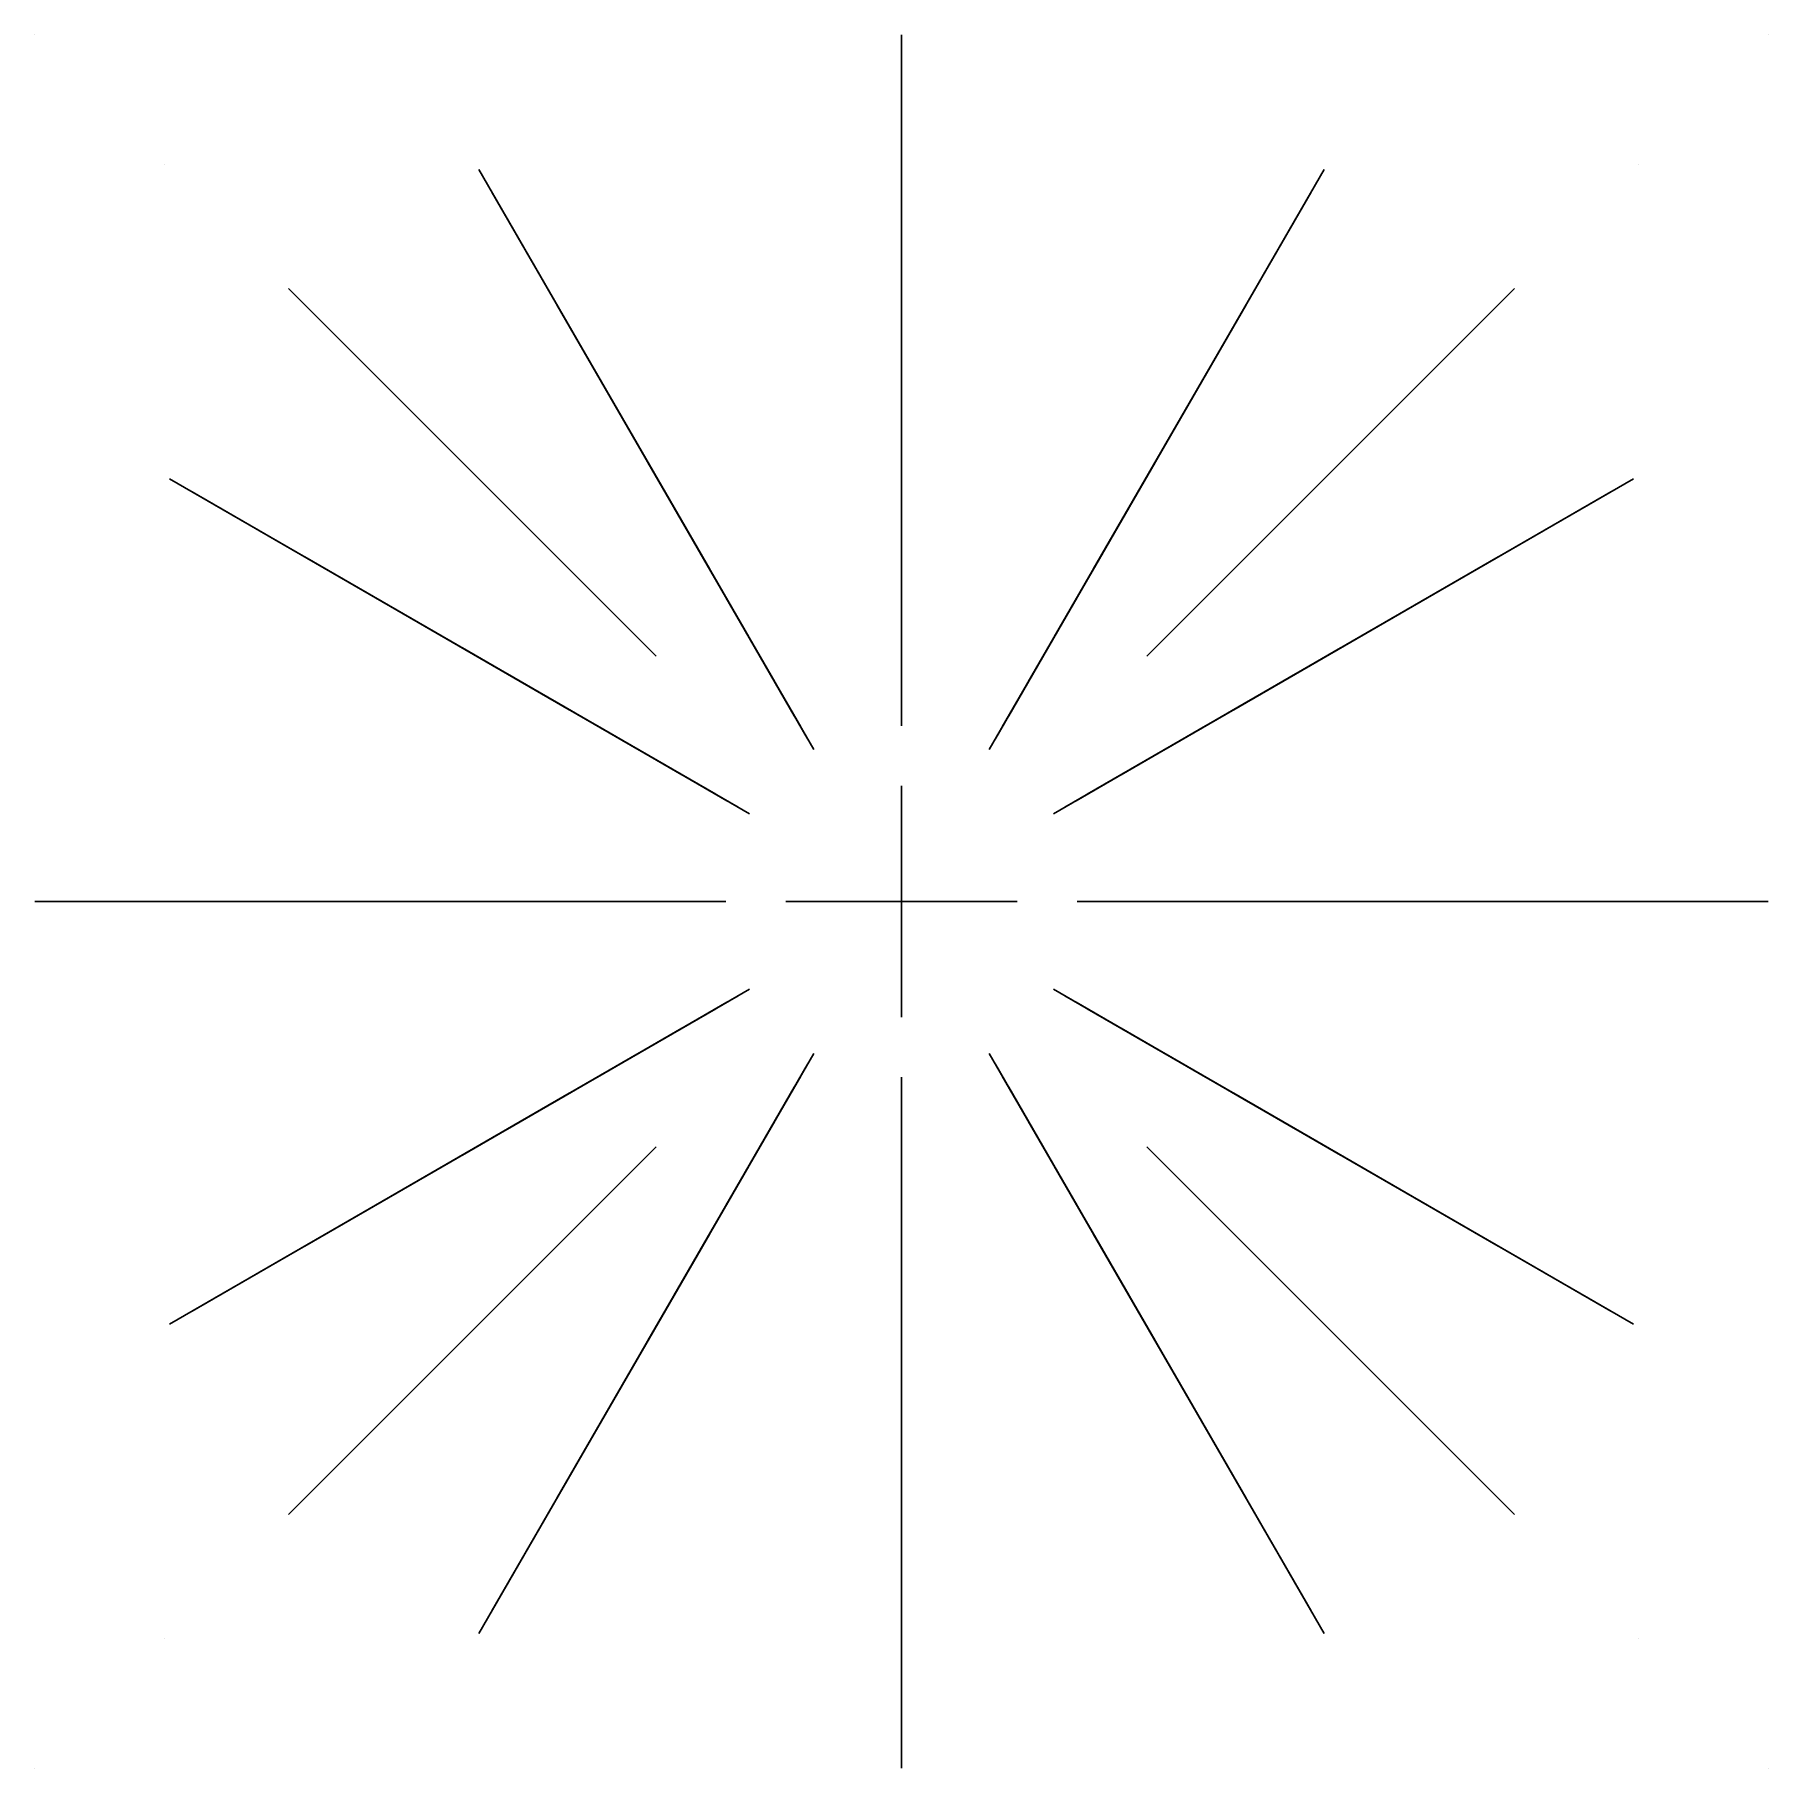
# Model space of a CAD drawing. Header units: metres. Extents: x -75000 to 75000, y -75000 to 75000.
import ezdxf

# ---------------------------------------------------------------- set-up
doc = ezdxf.new("R2010")
doc.units = ezdxf.units.M

msp = doc.modelspace()

# ---------------------------------------------------------------- linework, layer by layer
at = {"color": 5}
for p, q in [((-75000, 75000), (-75000, 75000, 172500)), ((0, 75000), (0, 30000, 828000)), ((0, 75000), (0, 75000, 172500)), ((75000, 75000), (75000, 75000, 172500)), ((-63750, 63750, 172500), (-63750, 63750, 345000)), ((0, 63750, 172500), (0, 63750, 345000)), ((63750, 63750, 172500), (63750, 63750, 345000)), ((-53033, 53033), (-21213, 21213, 828000)), ((-52500, 52500, 345000), (-52500, 52500, 517500)), ((0, 52500, 345000), (0, 52500, 517500)), ((53033, 53033), (21213, 21213, 828000)), ((52500, 52500, 345000), (52500, 52500, 517500)), ((-41250, 41250, 517500), (-41250, 41250, 690000)), ((0, 41250, 517500), (0, 41250, 690000)), ((41250, 41250, 517500), (41250, 41250, 690000)), ((-30000, 30000, 690000), (-30000, 30000, 828000)), ((0, 30000, 690000), (0, 30000, 828000)), ((30000, 30000, 690000), (30000, 30000, 828000)), ((-75000, 0), (-30000, 0, 828000)), ((-75000, 0), (-75000, 0, 172500)), ((-63750, 0, 172500), (-63750, 0, 345000)), ((-52500, 0, 345000), (-52500, 0, 517500)), ((-41250, 0, 517500), (-41250, 0, 690000)), ((-30000, 0, 690000), (-30000, 0, 828000)), ((75000, 0), (30000, 0, 828000)), ((30000, 0, 690000), (30000, 0, 828000)), ((41250, 0, 517500), (41250, 0, 690000)), ((52500, 0, 345000), (52500, 0, 517500)), ((63750, 0, 172500), (63750, 0, 345000)), ((75000, 0), (75000, 0, 172500)), ((-53033, -53033), (-21213, -21213, 828000)), ((53033, -53033), (21213, -21213, 828000)), ((-30000, -30000, 690000), (-30000, -30000, 828000)), ((0, -75000), (0, -30000, 828000)), ((0, -30000, 690000), (0, -30000, 828000)), ((30000, -30000, 690000), (30000, -30000, 828000)), ((-41250, -41250, 517500), (-41250, -41250, 690000)), ((0, -41250, 517500), (0, -41250, 690000)), ((41250, -41250, 517500), (41250, -41250, 690000)), ((-52500, -52500, 345000), (-52500, -52500, 517500)), ((0, -52500, 345000), (0, -52500, 517500)), ((52500, -52500, 345000), (52500, -52500, 517500)), ((-63750, -63750, 172500), (-63750, -63750, 345000)), ((0, -63750, 172500), (0, -63750, 345000)), ((63750, -63750, 172500), (63750, -63750, 345000)), ((-75000, -75000), (-75000, -75000, 172500)), ((0, -75000), (0, -75000, 172500)), ((75000, -75000), (75000, -75000, 172500))]:
    msp.add_line(p, q, dxfattribs=at)
at = {"color": 1}
for p, q in [((0, 36562, 34500), (0, 73125, 34500)), ((0, 35437, 75900), (0, 70875, 75900)), ((0, 34312, 117300), (0, 68625, 117300)), ((0, 33187, 158700), (0, 66375, 158700)), ((-18281, 31664, 34500), (-36563, 63328, 34500)), ((0, 32062, 200100), (0, 64125, 200100)), ((18281, 31664, 34500), (36562, 63328, 34500)), ((0, 30937, 241500), (0, 61875, 241500)), ((-17719, 30690, 75900), (-35438, 61380, 75900)), ((17719, 30690, 75900), (35437, 61380, 75900)), ((-17156, 29715, 117300), (-34313, 59431, 117300)), ((0, 29812, 282900), (0, 59625, 282900)), ((17156, 29715, 117300), (34312, 59431, 117300)), ((-16594, 28741, 158700), (-33188, 57482, 158700)), ((0, 28687, 324300), (0, 57375, 324300)), ((16594, 28741, 158700), (33187, 57482, 158700)), ((-16031, 27767, 200100), (-32063, 55534, 200100)), ((16031, 27767, 200100), (32062, 55534, 200100)), ((0, 27562, 365700), (0, 55125, 365700)), ((-15469, 26793, 241500), (-30938, 53585, 241500)), ((0, 26438, 407100), (0, 52875, 407100)), ((15469, 26793, 241500), (30937, 53585, 241500)), ((-14906, 25818, 282900), (-29813, 51637, 282900)), ((14906, 25818, 282900), (29812, 51637, 282900)), ((-14344, 24844, 324300), (-28688, 49688, 324300)), ((0, 25312, 448500), (0, 50625, 448500)), ((14344, 24844, 324300), (28687, 49688, 324300)), ((0, 24187, 489900), (0, 48375, 489900)), ((-13781, 23870, 365700), (-27563, 47740, 365700)), ((13781, 23870, 365700), (27562, 47740, 365700)), ((-13219, 22896, 407100), (-26438, 45791, 407100)), ((0, 23062, 531300), (0, 46125, 531300)), ((13219, 22896, 407100), (26438, 45791, 407100)), ((-12656, 21921, 448500), (-25313, 43843, 448500)), ((0, 21937, 572700), (0, 43875, 572700)), ((12656, 21921, 448500), (25312, 43843, 448500)), ((-12094, 20947, 489900), (-24188, 41894, 489900)), ((0, 20812, 614100), (0, 41625, 614100)), ((12094, 20947, 489900), (24187, 41894, 489900)), ((-11531, 19973, 531300), (-23063, 39945, 531300)), ((0, 19687, 655500), (0, 39375, 655500)), ((11531, 19973, 531300), (23062, 39945, 531300)), ((-10969, 18998, 572700), (-21938, 37997, 572700)), ((10969, 18998, 572700), (21937, 37997, 572700)), ((-31664, 18281, 34500), (-63328, 36562, 34500)), ((-10406, 18024, 614100), (-20813, 36048, 614100)), ((0, 18562, 696900), (0, 37125, 696900)), ((10406, 18024, 614100), (20812, 36048, 614100)), ((31664, 18281, 34500), (63328, 36562, 34500)), ((-30690, 17719, 75900), (-61380, 35437, 75900)), ((0, 17437, 738300), (0, 34875, 738300)), ((30690, 17719, 75900), (61380, 35437, 75900)), ((-29715, 17156, 117300), (-59431, 34312, 117300)), ((-28741, 16594, 158700), (-57482, 33187, 158700)), ((-9844, 17050, 655500), (-19688, 34100, 655500)), ((9844, 17050, 655500), (19687, 34100, 655500)), ((28741, 16594, 158700), (57482, 33187, 158700)), ((29715, 17156, 117300), (59431, 34312, 117300)), ((-27767, 16031, 200100), (-55534, 32062, 200100)), ((-9281, 16076, 696900), (-18563, 32151, 696900)), ((0, 16312, 779700), (0, 32625, 779700)), ((9281, 16076, 696900), (18562, 32151, 696900)), ((27767, 16031, 200100), (55534, 32062, 200100)), ((-26793, 15469, 241500), (-53585, 30937, 241500)), ((-8719, 15101, 738300), (-17438, 30203, 738300)), ((0, 15188, 821100), (0, 30375, 821100)), ((8719, 15101, 738300), (17437, 30203, 738300)), ((26793, 15469, 241500), (53585, 30937, 241500)), ((-25818, 14906, 282900), (-51637, 29812, 282900)), ((-24844, 14344, 324300), (-49688, 28687, 324300)), ((24844, 14344, 324300), (49688, 28687, 324300)), ((25818, 14906, 282900), (51637, 29812, 282900)), ((-23870, 13781, 365700), (-47740, 27562, 365700)), ((-8156, 14127, 779700), (-16313, 28254, 779700)), ((8156, 14127, 779700), (16312, 28254, 779700)), ((23870, 13781, 365700), (47740, 27562, 365700)), ((-22896, 13219, 407100), (-45791, 26438, 407100)), ((-7594, 13153, 821100), (-15188, 26306, 821100)), ((7594, 13153, 821100), (15188, 26306, 821100)), ((22896, 13219, 407100), (45791, 26438, 407100)), ((-21921, 12656, 448500), (-43843, 25312, 448500)), ((-20947, 12094, 489900), (-41894, 24187, 489900)), ((20947, 12094, 489900), (41894, 24187, 489900)), ((21921, 12656, 448500), (43843, 25312, 448500)), ((-19973, 11531, 531300), (-39945, 23062, 531300)), ((19973, 11531, 531300), (39945, 23062, 531300)), ((-18998, 10969, 572700), (-37997, 21937, 572700)), ((18998, 10969, 572700), (37997, 21937, 572700)), ((-18024, 10406, 614100), (-36048, 20812, 614100)), ((-17050, 9844, 655500), (-34100, 19687, 655500)), ((17050, 9844, 655500), (34100, 19687, 655500)), ((18024, 10406, 614100), (36048, 20812, 614100)), ((-16076, 9281, 696900), (-32151, 18562, 696900)), ((16076, 9281, 696900), (32151, 18562, 696900)), ((-15101, 8719, 738300), (-30203, 17437, 738300)), ((15101, 8719, 738300), (30203, 17437, 738300)), ((-14127, 8156, 779700), (-28254, 16312, 779700)), ((-13153, 7594, 821100), (-26306, 15188, 821100)), ((13153, 7594, 821100), (26306, 15188, 821100)), ((14127, 8156, 779700), (28254, 16312, 779700)), ((-36563, 0, 34500), (-73125, 0, 34500)), ((-35438, 0, 75900), (-70875, 0, 75900)), ((-34313, 0, 117300), (-68625, 0, 117300)), ((-33188, 0, 158700), (-66375, 0, 158700)), ((-32063, 0, 200100), (-64125, 0, 200100)), ((-30938, 0, 241500), (-61875, 0, 241500)), ((-29813, 0, 282900), (-59625, 0, 282900)), ((-28688, 0, 324300), (-57375, 0, 324300)), ((-27563, 0, 365700), (-55125, 0, 365700)), ((-26438, 0, 407100), (-52875, 0, 407100)), ((-25313, 0, 448500), (-50625, 0, 448500)), ((-24188, 0, 489900), (-48375, 0, 489900)), ((-23063, 0, 531300), (-46125, 0, 531300)), ((-21938, 0, 572700), (-43875, 0, 572700)), ((-20813, 0, 614100), (-41625, 0, 614100)), ((-19688, 0, 655500), (-39375, 0, 655500)), ((-18563, 0, 696900), (-37125, 0, 696900)), ((-17438, 0, 738300), (-34875, 0, 738300)), ((-16313, 0, 779700), (-32625, 0, 779700)), ((-15188, 0, 821100), (-30375, 0, 821100)), ((15188, 0, 821100), (30375, 0, 821100)), ((16312, 0, 779700), (32625, 0, 779700)), ((17437, 0, 738300), (34875, 0, 738300)), ((18562, 0, 696900), (37125, 0, 696900)), ((19687, 0, 655500), (39375, 0, 655500)), ((20812, 0, 614100), (41625, 0, 614100)), ((21937, 0, 572700), (43875, 0, 572700)), ((23062, 0, 531300), (46125, 0, 531300)), ((24187, 0, 489900), (48375, 0, 489900)), ((25312, 0, 448500), (50625, 0, 448500)), ((26438, 0, 407100), (52875, 0, 407100)), ((27562, 0, 365700), (55125, 0, 365700)), ((28687, 0, 324300), (57375, 0, 324300)), ((29812, 0, 282900), (59625, 0, 282900)), ((30937, 0, 241500), (61875, 0, 241500)), ((32062, 0, 200100), (64125, 0, 200100)), ((33187, 0, 158700), (66375, 0, 158700)), ((34312, 0, 117300), (68625, 0, 117300)), ((35437, 0, 75900), (70875, 0, 75900)), ((36562, 0, 34500), (73125, 0, 34500)), ((-15101, -8719, 738300), (-30203, -17438, 738300)), ((-14127, -8156, 779700), (-28254, -16313, 779700)), ((-13153, -7594, 821100), (-26306, -15188, 821100)), ((13153, -7594, 821100), (26306, -15188, 821100)), ((14127, -8156, 779700), (28254, -16313, 779700)), ((15101, -8719, 738300), (30203, -17438, 738300)), ((-18024, -10406, 614100), (-36048, -20813, 614100)), ((-17050, -9844, 655500), (-34100, -19688, 655500)), ((-16076, -9281, 696900), (-32151, -18563, 696900)), ((16076, -9281, 696900), (32151, -18563, 696900)), ((17050, -9844, 655500), (34100, -19688, 655500)), ((18024, -10406, 614100), (36048, -20813, 614100)), ((-19973, -11531, 531300), (-39945, -23063, 531300)), ((-18998, -10969, 572700), (-37997, -21938, 572700)), ((18998, -10969, 572700), (37997, -21938, 572700)), ((19973, -11531, 531300), (39945, -23063, 531300)), ((-22896, -13219, 407100), (-45791, -26438, 407100)), ((-21921, -12656, 448500), (-43843, -25313, 448500)), ((-20947, -12094, 489900), (-41894, -24188, 489900)), ((-7594, -13153, 821100), (-15188, -26306, 821100)), ((7594, -13153, 821100), (15188, -26306, 821100)), ((20947, -12094, 489900), (41894, -24188, 489900)), ((21921, -12656, 448500), (43843, -25313, 448500)), ((22896, -13219, 407100), (45791, -26438, 407100)), ((-25818, -14906, 282900), (-51637, -29813, 282900)), ((-24844, -14344, 324300), (-49688, -28688, 324300)), ((-23870, -13781, 365700), (-47740, -27563, 365700)), ((-8156, -14127, 779700), (-16313, -28254, 779700)), ((8156, -14127, 779700), (16312, -28254, 779700)), ((23870, -13781, 365700), (47740, -27563, 365700)), ((24844, -14344, 324300), (49688, -28688, 324300)), ((25818, -14906, 282900), (51637, -29813, 282900)), ((-27767, -16031, 200100), (-55534, -32063, 200100)), ((-26793, -15469, 241500), (-53585, -30938, 241500)), ((-9281, -16076, 696900), (-18563, -32151, 696900)), ((-8719, -15101, 738300), (-17438, -30203, 738300)), ((0, -15188, 821100), (0, -30375, 821100)), ((0, -16313, 779700), (0, -32625, 779700)), ((8719, -15101, 738300), (17437, -30203, 738300)), ((9281, -16076, 696900), (18562, -32151, 696900)), ((26793, -15469, 241500), (53585, -30938, 241500)), ((27767, -16031, 200100), (55534, -32063, 200100)), ((-30690, -17719, 75900), (-61380, -35438, 75900)), ((-29715, -17156, 117300), (-59431, -34313, 117300)), ((-28741, -16594, 158700), (-57482, -33188, 158700)), ((-9844, -17050, 655500), (-19688, -34100, 655500)), ((0, -17438, 738300), (0, -34875, 738300)), ((9844, -17050, 655500), (19687, -34100, 655500)), ((28741, -16594, 158700), (57482, -33188, 158700)), ((29715, -17156, 117300), (59431, -34313, 117300)), ((30690, -17719, 75900), (61380, -35438, 75900)), ((-31664, -18281, 34500), (-63328, -36563, 34500)), ((-10969, -18998, 572700), (-21938, -37997, 572700)), ((-10406, -18024, 614100), (-20813, -36048, 614100)), ((0, -18563, 696900), (0, -37125, 696900)), ((10406, -18024, 614100), (20812, -36048, 614100)), ((10969, -18998, 572700), (21937, -37997, 572700)), ((31664, -18281, 34500), (63328, -36563, 34500)), ((-12094, -20947, 489900), (-24188, -41894, 489900)), ((-11531, -19973, 531300), (-23063, -39945, 531300)), ((0, -19688, 655500), (0, -39375, 655500)), ((0, -20813, 614100), (0, -41625, 614100)), ((11531, -19973, 531300), (23062, -39945, 531300)), ((12094, -20947, 489900), (24187, -41894, 489900)), ((-12656, -21921, 448500), (-25313, -43843, 448500)), ((0, -21938, 572700), (0, -43875, 572700)), ((12656, -21921, 448500), (25312, -43843, 448500)), ((-13781, -23870, 365700), (-27563, -47740, 365700)), ((-13219, -22896, 407100), (-26438, -45791, 407100)), ((0, -23063, 531300), (0, -46125, 531300)), ((13219, -22896, 407100), (26438, -45791, 407100)), ((13781, -23870, 365700), (27562, -47740, 365700)), ((-14344, -24844, 324300), (-28688, -49688, 324300)), ((0, -24188, 489900), (0, -48375, 489900)), ((0, -25313, 448500), (0, -50625, 448500)), ((14344, -24844, 324300), (28687, -49688, 324300)), ((-15469, -26793, 241500), (-30938, -53585, 241500)), ((-14906, -25818, 282900), (-29813, -51637, 282900)), ((0, -26438, 407100), (0, -52875, 407100)), ((14906, -25818, 282900), (29812, -51637, 282900)), ((15469, -26793, 241500), (30937, -53585, 241500)), ((-16031, -27767, 200100), (-32063, -55534, 200100)), ((0, -27563, 365700), (0, -55125, 365700)), ((16031, -27767, 200100), (32062, -55534, 200100)), ((-17156, -29715, 117300), (-34313, -59431, 117300)), ((-16594, -28741, 158700), (-33188, -57482, 158700)), ((0, -28688, 324300), (0, -57375, 324300)), ((0, -29813, 282900), (0, -59625, 282900)), ((16594, -28741, 158700), (33187, -57482, 158700)), ((17156, -29715, 117300), (34312, -59431, 117300)), ((-17719, -30690, 75900), (-35438, -61380, 75900)), ((0, -30938, 241500), (0, -61875, 241500)), ((17719, -30690, 75900), (35437, -61380, 75900)), ((-18281, -31664, 34500), (-36563, -63328, 34500)), ((0, -32063, 200100), (0, -64125, 200100)), ((18281, -31664, 34500), (36562, -63328, 34500)), ((0, -33188, 158700), (0, -66375, 158700)), ((0, -34313, 117300), (0, -68625, 117300)), ((0, -35438, 75900), (0, -70875, 75900)), ((0, -36563, 34500), (0, -73125, 34500))]:
    msp.add_line(p, q, dxfattribs=at)
at = {"color": 6}
for p, q in [((0, 35625, 69000), (0, 69375, 103500)), ((0, 34688, 103500), (0, 69375, 69000)), ((0, 33750, 138000), (0, 65625, 172500)), ((0, 32812, 172500), (0, 65625, 138000)), ((0, 31875, 207000), (0, 61875, 241500)), ((0, 30937, 241500), (0, 61875, 207000)), ((0, 30000, 276000), (0, 58125, 310500)), ((0, 29062, 310500), (0, 58125, 276000)), ((0, 28125, 345000), (0, 54375, 379500)), ((0, 27188, 379500), (0, 54375, 345000)), ((0, 26250, 414000), (0, 50625, 448500)), ((0, 25312, 448500), (0, 50625, 414000)), ((0, 24375, 483000), (0, 46875, 517500)), ((0, 23438, 517500), (0, 46875, 483000)), ((0, 22500, 552000), (0, 43125, 586500)), ((0, 21562, 586500), (0, 43125, 552000)), ((0, 20625, 621000), (0, 39375, 655500)), ((0, 19687, 655500), (0, 39375, 621000)), ((0, 18750, 690000), (0, 35625, 724500)), ((0, 17812, 724500), (0, 35625, 690000)), ((0, 16875, 759000), (0, 31875, 793500)), ((0, 15938, 793500), (0, 31875, 759000)), ((-35625, 0, 69000), (-69375, 0, 103500)), ((-34688, 0, 103500), (-69375, 0, 69000)), ((-33750, 0, 138000), (-65625, 0, 172500)), ((-32812, 0, 172500), (-65625, 0, 138000)), ((-31875, 0, 207000), (-61875, 0, 241500)), ((-30938, 0, 241500), (-61875, 0, 207000)), ((-30000, 0, 276000), (-58125, 0, 310500)), ((-29062, 0, 310500), (-58125, 0, 276000)), ((-28125, 0, 345000), (-54375, 0, 379500)), ((-27188, 0, 379500), (-54375, 0, 345000)), ((-26250, 0, 414000), (-50625, 0, 448500)), ((-25313, 0, 448500), (-50625, 0, 414000)), ((-24375, 0, 483000), (-46875, 0, 517500)), ((-23438, 0, 517500), (-46875, 0, 483000)), ((-22500, 0, 552000), (-43125, 0, 586500)), ((-21562, 0, 586500), (-43125, 0, 552000)), ((-20625, 0, 621000), (-39375, 0, 655500)), ((-19688, 0, 655500), (-39375, 0, 621000)), ((-18750, 0, 690000), (-35625, 0, 724500)), ((-17812, 0, 724500), (-35625, 0, 690000)), ((-16875, 0, 759000), (-31875, 0, 793500)), ((-15938, 0, 793500), (-31875, 0, 759000)), ((15938, 0, 793500), (31875, 0, 759000)), ((16875, 0, 759000), (31875, 0, 793500)), ((17812, 0, 724500), (35625, 0, 690000)), ((18750, 0, 690000), (35625, 0, 724500)), ((19687, 0, 655500), (39375, 0, 621000)), ((20625, 0, 621000), (39375, 0, 655500)), ((21562, 0, 586500), (43125, 0, 552000)), ((22500, 0, 552000), (43125, 0, 586500)), ((23438, 0, 517500), (46875, 0, 483000)), ((24375, 0, 483000), (46875, 0, 517500)), ((25312, 0, 448500), (50625, 0, 414000)), ((26250, 0, 414000), (50625, 0, 448500)), ((27188, 0, 379500), (54375, 0, 345000)), ((28125, 0, 345000), (54375, 0, 379500)), ((29062, 0, 310500), (58125, 0, 276000)), ((30000, 0, 276000), (58125, 0, 310500)), ((30937, 0, 241500), (61875, 0, 207000)), ((31875, 0, 207000), (61875, 0, 241500)), ((32812, 0, 172500), (65625, 0, 138000)), ((33750, 0, 138000), (65625, 0, 172500)), ((34688, 0, 103500), (69375, 0, 69000)), ((35625, 0, 69000), (69375, 0, 103500)), ((0, -15938, 793500), (0, -31875, 759000)), ((0, -16875, 759000), (0, -31875, 793500)), ((0, -17812, 724500), (0, -35625, 690000)), ((0, -18750, 690000), (0, -35625, 724500)), ((0, -19688, 655500), (0, -39375, 621000)), ((0, -20625, 621000), (0, -39375, 655500)), ((0, -21562, 586500), (0, -43125, 552000)), ((0, -22500, 552000), (0, -43125, 586500)), ((0, -23438, 517500), (0, -46875, 483000)), ((0, -24375, 483000), (0, -46875, 517500)), ((0, -25313, 448500), (0, -50625, 414000)), ((0, -26250, 414000), (0, -50625, 448500)), ((0, -27188, 379500), (0, -54375, 345000)), ((0, -28125, 345000), (0, -54375, 379500)), ((0, -29062, 310500), (0, -58125, 276000)), ((0, -30000, 276000), (0, -58125, 310500)), ((0, -30938, 241500), (0, -61875, 207000)), ((0, -31875, 207000), (0, -61875, 241500)), ((0, -32812, 172500), (0, -65625, 138000)), ((0, -33750, 138000), (0, -65625, 172500)), ((0, -34688, 103500), (0, -69375, 69000)), ((0, -35625, 69000), (0, -69375, 103500))]:
    msp.add_line(p, q, dxfattribs=at)
at = {"color": 4}
for p, q in [((0, 10000, 828000), (0, 9500, 832000)), ((0, 9500, 832000), (0, 9000, 836000)), ((0, 9000, 836000), (0, 8500, 840000)), ((0, 8500, 840000), (0, 8000, 844000)), ((0, 8000, 844000), (0, 7500, 848000)), ((0, 7500, 848000), (0, 7000, 852000)), ((0, 7000, 852000), (0, 6500, 856000)), ((0, 6500, 856000), (0, 6000, 860000)), ((0, 6000, 860000), (0, 5500, 864000)), ((0, 5500, 864000), (0, 5000, 868000)), ((0, 5000, 868000), (0, 4500, 872000)), ((0, 4500, 872000), (0, 4000, 876000)), ((0, 4000, 876000), (0, 3500, 880000)), ((0, 3500, 880000), (0, 3000, 884000)), ((0, 3000, 884000), (0, 2500, 888000)), ((0, 2500, 888000), (0, 2000, 892000)), ((0, 2000, 892000), (0, 1500, 896000)), ((0, 1500, 896000), (0, 1000, 900000)), ((-10000, 0, 828000), (-9500, 0, 832000)), ((-9500, 0, 832000), (-9000, 0, 836000)), ((-9000, 0, 836000), (-8500, 0, 840000)), ((-8500, 0, 840000), (-8000, 0, 844000)), ((-8000, 0, 844000), (-7500, 0, 848000)), ((-7500, 0, 848000), (-7000, 0, 852000)), ((-7000, 0, 852000), (-6500, 0, 856000)), ((-6500, 0, 856000), (-6000, 0, 860000)), ((-6000, 0, 860000), (-5500, 0, 864000)), ((-5500, 0, 864000), (-5000, 0, 868000)), ((-5000, 0, 868000), (-4500, 0, 872000)), ((-4500, 0, 872000), (-4000, 0, 876000)), ((-4000, 0, 876000), (-3500, 0, 880000)), ((-3500, 0, 880000), (-3000, 0, 884000)), ((-3000, 0, 884000), (-2500, 0, 888000)), ((-2500, 0, 888000), (-2000, 0, 892000)), ((-2000, 0, 892000), (-1500, 0, 896000)), ((-1500, 0, 896000), (-1000, 0, 900000)), ((-1000, 0, 900000), (-500, 0, 904000)), ((-500, 0, 904000), (0, 0, 908000)), ((0, 1000, 900000), (0, 500, 904000)), ((0, 500, 904000), (0, 0, 908000)), ((500, 0, 904000), (0, 0, 908000)), ((0, -500, 904000), (0, 0, 908000)), ((1000, 0, 900000), (500, 0, 904000)), ((1500, 0, 896000), (1000, 0, 900000)), ((2000, 0, 892000), (1500, 0, 896000)), ((2500, 0, 888000), (2000, 0, 892000)), ((3000, 0, 884000), (2500, 0, 888000)), ((3500, 0, 880000), (3000, 0, 884000)), ((4000, 0, 876000), (3500, 0, 880000)), ((4500, 0, 872000), (4000, 0, 876000)), ((5000, 0, 868000), (4500, 0, 872000)), ((5500, 0, 864000), (5000, 0, 868000)), ((6000, 0, 860000), (5500, 0, 864000)), ((6500, 0, 856000), (6000, 0, 860000)), ((7000, 0, 852000), (6500, 0, 856000)), ((7500, 0, 848000), (7000, 0, 852000)), ((8000, 0, 844000), (7500, 0, 848000)), ((8500, 0, 840000), (8000, 0, 844000)), ((9000, 0, 836000), (8500, 0, 840000)), ((9500, 0, 832000), (9000, 0, 836000)), ((10000, 0, 828000), (9500, 0, 832000)), ((0, -1000, 900000), (0, -500, 904000)), ((0, -1500, 896000), (0, -1000, 900000)), ((0, -2000, 892000), (0, -1500, 896000)), ((0, -2500, 888000), (0, -2000, 892000)), ((0, -3000, 884000), (0, -2500, 888000)), ((0, -3500, 880000), (0, -3000, 884000)), ((0, -4000, 876000), (0, -3500, 880000)), ((0, -4500, 872000), (0, -4000, 876000)), ((0, -5000, 868000), (0, -4500, 872000)), ((0, -5500, 864000), (0, -5000, 868000)), ((0, -6000, 860000), (0, -5500, 864000)), ((0, -6500, 856000), (0, -6000, 860000)), ((0, -7000, 852000), (0, -6500, 856000)), ((0, -7500, 848000), (0, -7000, 852000)), ((0, -8000, 844000), (0, -7500, 848000)), ((0, -8500, 840000), (0, -8000, 844000)), ((0, -9000, 836000), (0, -8500, 840000)), ((0, -9500, 832000), (0, -9000, 836000)), ((0, -10000, 828000), (0, -9500, 832000))]:
    msp.add_line(p, q, dxfattribs=at)

doc.saveas('drawing.dxf')
